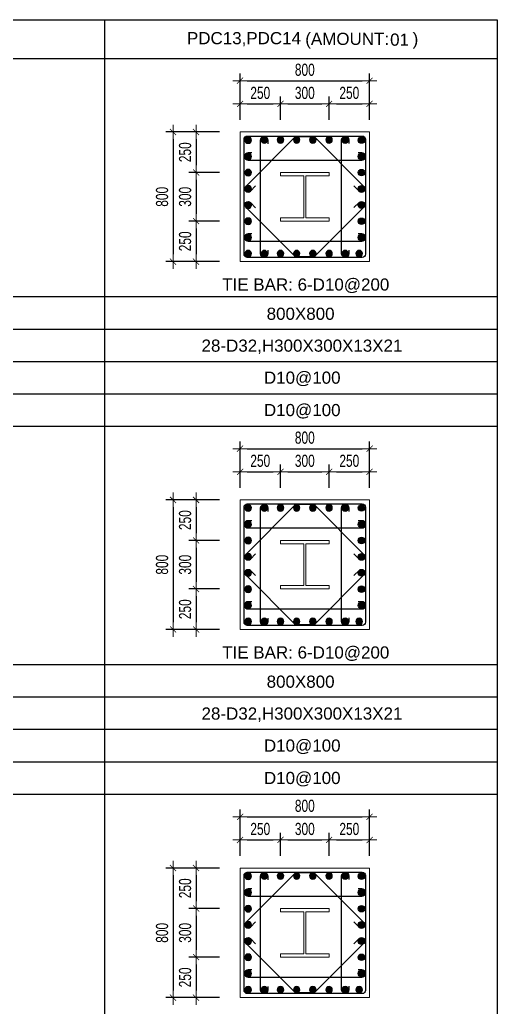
# Model space of a CAD drawing. Header units: millimetres. Extents: x 49323 to 538172, y -39336 to 181761.
# Drawn here: x 484012 to 486961, y 7806 to 13902 of the extents above; entities that cross this region are included whole.
import ezdxf
from ezdxf.enums import TextEntityAlignment as Align

# ---------------------------------------------------------------- set-up
doc = ezdxf.new("R2010")
doc.units = ezdxf.units.MM
doc.linetypes.add('CENTER2', pattern=[1.125, 0.75, -0.125, 0.125, -0.125])
doc.layers.get('Defpoints').update_dxf_attribs({"color": 151, "lineweight": 9})
for name, color, linetype in [('2', 2, 'Continuous'), ('CEN', 1, 'CENTER2'), ('STL', 3, 'Continuous'), ('TIT1', 3, 'Continuous')]:
    doc.layers.add(name, color=color, linetype=linetype)
doc.layers.add('NDC_S_CONTINUOUS', color=3, linetype='Continuous', lineweight=20)
doc.layers.add('NDC_S_DIM', color=1, linetype='Continuous', lineweight=15)
doc.styles.add('NDC_ARIAL', font='arial.ttf', dxfattribs={"width": 0.85})
doc.styles.add('NDC_DIM', font='', dxfattribs={"width": 0.75})
doc.styles.get('NDC_DIM').set_extended_font_data('Dotum')
doc.dimstyles.new('NDC_dim_30', dxfattribs={"dimscale": 30, "dimtxt": 2.5, "dimasz": 1.5, "dimexe": 1.5, "dimexo": 2.5, "dimgap": 1, "dimtad": 1, "dimdec": 0, "dimzin": 0, "dimdsep": 46, "dimtxsty": 'NDC_DIM', "dimblk": 'DIMMARK', "dimcen": 0.09, "dimdle": 1.2, "dimclrd": 1, "dimclre": 1, "dimclrt": 3, "dimadec": 0, "dimazin": 0, "dimtfac": 1, "dimtdec": 0, "dimtix": 1, "dimtofl": 0, "dimtmove": 0, "dimatfit": 3, "dimfxl": 8, "dimfxlon": 1, "dimtolj": 1, "dimtzin": 0, "dimarcsym": 0})

# ---------------------------------------------------------------- blocks, each defined once
blk = doc.blocks.new('DÁDAS')
at = {"layer": 'TIT1', "color": 2, "style": 'NDC_ARIAL'}
blk.add_text('(AMOUNT:     )', height=75, dxfattribs=at).set_placement((-42061.2, 55767.2), align=Align.MIDDLE)
blk = doc.blocks.new('8')
at = {"layer": '2'}
blk.add_hatch(color=256, dxfattribs=at).paths.add_polyline_path([(20, 0, 0.386127), (1.9, 19.9), (-1.9, 19.9, 0.386127), (-20, 0, 1)])
blk.add_circle((0, 0), 20, dxfattribs=at)
blk = doc.blocks.new('5')
at = {"layer": 'CEN', "rotation": 180}
blk.add_blockref('8', (0, 0), dxfattribs=at)
blk = doc.blocks.new('DIMMARK')
at = {"layer": 'NDC_S_DIM', "color": 1}
blk.add_line((-1.5, 0), (1, 0), dxfattribs=at)
at = {"layer": 'NDC_S_DIM', "color": 2, "const_width": 0.1}
blk.add_lwpolyline([(-0.42, -0.42), (0.42, 0.42)], dxfattribs=at)
blk = doc.blocks.new('*D1842')
at = {"layer": 'Defpoints', "color": 0, "ltscale": 40, "transparency": 16777216}
for p in [(486172.6, 8982), (485372.6, 8665.8), (486172.6, 8665.8)]:
    blk.add_point(p, dxfattribs=at)
at = {"layer": 'NDC_S_DIM', "color": 1, "lineweight": -2, "ltscale": 40, "transparency": 16777216}
for p, q in [((485372.6, 8742), (485372.6, 9027)), ((486172.6, 8742), (486172.6, 9027)), ((485417.6, 8982), (486127.6, 8982))]:
    blk.add_line(p, q, dxfattribs=at)
at = {"layer": 'NDC_S_DIM', "color": 1, "lineweight": -2, "ltscale": 40, "transparency": 16777216, "xscale": 45, "yscale": 45, "zscale": 45, "rotation": 180}
blk.add_blockref('DIMMARK', (485372.6, 8982), dxfattribs=at)
at = {"layer": 'NDC_S_DIM', "color": 1, "lineweight": -2, "ltscale": 40, "transparency": 16777216, "xscale": 45, "yscale": 45, "zscale": 45}
blk.add_blockref('DIMMARK', (486172.6, 8982), dxfattribs=at)
at = {"layer": 'NDC_S_DIM', "color": 3, "ltscale": 40, "transparency": 16777216, "insert": (485772.6, 9049.5), "char_height": 75, "attachment_point": 5, "style": 'NDC_DIM'}
blk.add_mtext('\\A1;800', dxfattribs=at)
blk = doc.blocks.new('*D1843')
at = {"layer": 'Defpoints', "color": 0, "ltscale": 40, "transparency": 16777216}
for p in [(485321.5, 8665.8), (484958.8, 7865.8), (485321.5, 7865.8)]:
    blk.add_point(p, dxfattribs=at)
at = {"layer": 'NDC_S_DIM', "color": 1, "lineweight": -2, "ltscale": 40, "transparency": 16777216}
for p, q in [((485198.8, 8665.8), (484913.8, 8665.8)), ((484958.8, 8620.8), (484958.8, 7910.8)), ((485198.8, 7865.8), (484913.8, 7865.8))]:
    blk.add_line(p, q, dxfattribs=at)
at = {"layer": 'NDC_S_DIM', "color": 1, "lineweight": -2, "ltscale": 40, "transparency": 16777216, "xscale": 45, "yscale": 45, "zscale": 45}
for p, rotation in [((484958.8, 8665.8), 90), ((484958.8, 7865.8), 270)]:
    blk.add_blockref('DIMMARK', p, dxfattribs=dict(at, rotation=rotation))
at = {"layer": 'NDC_S_DIM', "color": 3, "ltscale": 40, "transparency": 16777216, "insert": (484891.2, 8265.8), "char_height": 75, "attachment_point": 5, "rotation": 90, "style": 'NDC_DIM'}
blk.add_mtext('\\A1;800', dxfattribs=at)
blk = doc.blocks.new('*D1844')
at = {"layer": 'Defpoints', "color": 0, "ltscale": 40, "transparency": 16777216}
for p in [(485321.5, 8665.8), (485101, 8415.8), (485321.5, 8415.8)]:
    blk.add_point(p, dxfattribs=at)
at = {"layer": 'NDC_S_DIM', "color": 1, "lineweight": -2, "ltscale": 40, "transparency": 16777216}
for p, q in [((485246.5, 8665.8), (485056, 8665.8)), ((485101, 8620.8), (485101, 8460.8)), ((485246.5, 8415.8), (485056, 8415.8))]:
    blk.add_line(p, q, dxfattribs=at)
at = {"layer": 'NDC_S_DIM', "color": 1, "lineweight": -2, "ltscale": 40, "transparency": 16777216, "xscale": 45, "yscale": 45, "zscale": 45}
for p, rotation in [((485101, 8665.8), 90), ((485101, 8415.8), 270)]:
    blk.add_blockref('DIMMARK', p, dxfattribs=dict(at, rotation=rotation))
at = {"layer": 'NDC_S_DIM', "color": 3, "ltscale": 40, "transparency": 16777216, "insert": (485033.4, 8540.8), "char_height": 75, "attachment_point": 5, "rotation": 90, "style": 'NDC_DIM'}
blk.add_mtext('\\A1;250', dxfattribs=at)
blk = doc.blocks.new('*D1845')
at = {"layer": 'Defpoints', "color": 0, "ltscale": 40, "transparency": 16777216}
for p in [(485321.5, 8415.8), (485101, 8115.8), (485321.5, 8115.8)]:
    blk.add_point(p, dxfattribs=at)
at = {"layer": 'NDC_S_DIM', "color": 1, "lineweight": -2, "ltscale": 40, "transparency": 16777216}
for p, q in [((485246.5, 8415.8), (485056, 8415.8)), ((485101, 8370.8), (485101, 8160.8)), ((485246.5, 8115.8), (485056, 8115.8))]:
    blk.add_line(p, q, dxfattribs=at)
at = {"layer": 'NDC_S_DIM', "color": 1, "lineweight": -2, "ltscale": 40, "transparency": 16777216, "xscale": 45, "yscale": 45, "zscale": 45}
for p, rotation in [((485101, 8415.8), 90), ((485101, 8115.8), 270)]:
    blk.add_blockref('DIMMARK', p, dxfattribs=dict(at, rotation=rotation))
at = {"layer": 'NDC_S_DIM', "color": 3, "ltscale": 40, "transparency": 16777216, "insert": (485033.4, 8265.8), "char_height": 75, "attachment_point": 5, "rotation": 90, "style": 'NDC_DIM'}
blk.add_mtext('\\A1;300', dxfattribs=at)
blk = doc.blocks.new('*D1846')
at = {"layer": 'Defpoints', "color": 0, "ltscale": 40, "transparency": 16777216}
for p in [(485321.5, 8115.8), (485101, 7865.8), (485321.5, 7865.8)]:
    blk.add_point(p, dxfattribs=at)
at = {"layer": 'NDC_S_DIM', "color": 1, "lineweight": -2, "ltscale": 40, "transparency": 16777216}
for p, q in [((485246.5, 8115.8), (485056, 8115.8)), ((485101, 8070.8), (485101, 7910.8)), ((485246.5, 7865.8), (485056, 7865.8))]:
    blk.add_line(p, q, dxfattribs=at)
at = {"layer": 'NDC_S_DIM', "color": 1, "lineweight": -2, "ltscale": 40, "transparency": 16777216, "xscale": 45, "yscale": 45, "zscale": 45}
for p, rotation in [((485101, 8115.8), 90), ((485101, 7865.8), 270)]:
    blk.add_blockref('DIMMARK', p, dxfattribs=dict(at, rotation=rotation))
at = {"layer": 'NDC_S_DIM', "color": 3, "ltscale": 40, "transparency": 16777216, "insert": (485033.4, 7990.8), "char_height": 75, "attachment_point": 5, "rotation": 90, "style": 'NDC_DIM'}
blk.add_mtext('\\A1;250', dxfattribs=at)
blk = doc.blocks.new('*D1847')
at = {"layer": 'Defpoints', "color": 0, "ltscale": 40, "transparency": 16777216}
for p in [(485622.6, 8839.1), (485372.6, 8665.8), (485622.6, 8665.8)]:
    blk.add_point(p, dxfattribs=at)
at = {"layer": 'NDC_S_DIM', "color": 1, "lineweight": -2, "ltscale": 40, "transparency": 16777216}
for p, q in [((485372.6, 8740.8), (485372.6, 8884.1)), ((485417.6, 8839.1), (485577.6, 8839.1)), ((485622.6, 8740.8), (485622.6, 8884.1))]:
    blk.add_line(p, q, dxfattribs=at)
at = {"layer": 'NDC_S_DIM', "color": 1, "lineweight": -2, "ltscale": 40, "transparency": 16777216, "xscale": 45, "yscale": 45, "zscale": 45, "rotation": 180}
blk.add_blockref('DIMMARK', (485372.6, 8839.1), dxfattribs=at)
at = {"layer": 'NDC_S_DIM', "color": 1, "lineweight": -2, "ltscale": 40, "transparency": 16777216, "xscale": 45, "yscale": 45, "zscale": 45}
blk.add_blockref('DIMMARK', (485622.6, 8839.1), dxfattribs=at)
at = {"layer": 'NDC_S_DIM', "color": 3, "ltscale": 40, "transparency": 16777216, "insert": (485497.6, 8906.6), "char_height": 75, "attachment_point": 5, "style": 'NDC_DIM'}
blk.add_mtext('\\A1;250', dxfattribs=at)
blk = doc.blocks.new('*D1848')
at = {"layer": 'Defpoints', "color": 0, "ltscale": 40, "transparency": 16777216}
for p in [(485922.6, 8839.1), (485622.6, 8665.8), (485922.6, 8665.8)]:
    blk.add_point(p, dxfattribs=at)
at = {"layer": 'NDC_S_DIM', "color": 1, "lineweight": -2, "ltscale": 40, "transparency": 16777216}
for p, q in [((485622.6, 8740.8), (485622.6, 8884.1)), ((485667.6, 8839.1), (485877.6, 8839.1)), ((485922.6, 8740.8), (485922.6, 8884.1))]:
    blk.add_line(p, q, dxfattribs=at)
at = {"layer": 'NDC_S_DIM', "color": 1, "lineweight": -2, "ltscale": 40, "transparency": 16777216, "xscale": 45, "yscale": 45, "zscale": 45, "rotation": 180}
blk.add_blockref('DIMMARK', (485622.6, 8839.1), dxfattribs=at)
at = {"layer": 'NDC_S_DIM', "color": 1, "lineweight": -2, "ltscale": 40, "transparency": 16777216, "xscale": 45, "yscale": 45, "zscale": 45}
blk.add_blockref('DIMMARK', (485922.6, 8839.1), dxfattribs=at)
at = {"layer": 'NDC_S_DIM', "color": 3, "ltscale": 40, "transparency": 16777216, "insert": (485772.6, 8906.6), "char_height": 75, "attachment_point": 5, "style": 'NDC_DIM'}
blk.add_mtext('\\A1;300', dxfattribs=at)
blk = doc.blocks.new('*D1849')
at = {"layer": 'Defpoints', "color": 0, "ltscale": 40, "transparency": 16777216}
for p in [(486172.6, 8839.1), (485922.6, 8665.8), (486172.6, 8665.8)]:
    blk.add_point(p, dxfattribs=at)
at = {"layer": 'NDC_S_DIM', "color": 1, "lineweight": -2, "ltscale": 40, "transparency": 16777216}
for p, q in [((485922.6, 8740.8), (485922.6, 8884.1)), ((485967.6, 8839.1), (486127.6, 8839.1)), ((486172.6, 8740.8), (486172.6, 8884.1))]:
    blk.add_line(p, q, dxfattribs=at)
at = {"layer": 'NDC_S_DIM', "color": 1, "lineweight": -2, "ltscale": 40, "transparency": 16777216, "xscale": 45, "yscale": 45, "zscale": 45, "rotation": 180}
blk.add_blockref('DIMMARK', (485922.6, 8839.1), dxfattribs=at)
at = {"layer": 'NDC_S_DIM', "color": 1, "lineweight": -2, "ltscale": 40, "transparency": 16777216, "xscale": 45, "yscale": 45, "zscale": 45}
blk.add_blockref('DIMMARK', (486172.6, 8839.1), dxfattribs=at)
at = {"layer": 'NDC_S_DIM', "color": 3, "ltscale": 40, "transparency": 16777216, "insert": (486047.6, 8906.6), "char_height": 75, "attachment_point": 5, "style": 'NDC_DIM'}
blk.add_mtext('\\A1;250', dxfattribs=at)
blk = doc.blocks.new('*D1850')
at = {"layer": 'Defpoints', "color": 0, "ltscale": 40, "transparency": 16777216}
for p in [(486172.6, 11254.4), (485372.6, 10938.3), (486172.6, 10938.3)]:
    blk.add_point(p, dxfattribs=at)
at = {"layer": 'NDC_S_DIM', "color": 1, "lineweight": -2, "ltscale": 40, "transparency": 16777216}
for p, q in [((485372.6, 11014.4), (485372.6, 11299.4)), ((486172.6, 11014.4), (486172.6, 11299.4)), ((485417.6, 11254.4), (486127.6, 11254.4))]:
    blk.add_line(p, q, dxfattribs=at)
at = {"layer": 'NDC_S_DIM', "color": 1, "lineweight": -2, "ltscale": 40, "transparency": 16777216, "xscale": 45, "yscale": 45, "zscale": 45, "rotation": 180}
blk.add_blockref('DIMMARK', (485372.6, 11254.4), dxfattribs=at)
at = {"layer": 'NDC_S_DIM', "color": 1, "lineweight": -2, "ltscale": 40, "transparency": 16777216, "xscale": 45, "yscale": 45, "zscale": 45}
blk.add_blockref('DIMMARK', (486172.6, 11254.4), dxfattribs=at)
at = {"layer": 'NDC_S_DIM', "color": 3, "ltscale": 40, "transparency": 16777216, "insert": (485772.6, 11322), "char_height": 75, "attachment_point": 5, "style": 'NDC_DIM'}
blk.add_mtext('\\A1;800', dxfattribs=at)
blk = doc.blocks.new('*D1851')
at = {"layer": 'Defpoints', "color": 0, "ltscale": 40, "transparency": 16777216}
for p in [(485321.5, 10938.3), (484958.8, 10138.3), (485321.5, 10138.3)]:
    blk.add_point(p, dxfattribs=at)
at = {"layer": 'NDC_S_DIM', "color": 1, "lineweight": -2, "ltscale": 40, "transparency": 16777216}
for p, q in [((485198.8, 10938.3), (484913.8, 10938.3)), ((484958.8, 10893.3), (484958.8, 10183.3)), ((485198.8, 10138.3), (484913.8, 10138.3))]:
    blk.add_line(p, q, dxfattribs=at)
at = {"layer": 'NDC_S_DIM', "color": 1, "lineweight": -2, "ltscale": 40, "transparency": 16777216, "xscale": 45, "yscale": 45, "zscale": 45}
for p, rotation in [((484958.8, 10938.3), 90), ((484958.8, 10138.3), 270)]:
    blk.add_blockref('DIMMARK', p, dxfattribs=dict(at, rotation=rotation))
at = {"layer": 'NDC_S_DIM', "color": 3, "ltscale": 40, "transparency": 16777216, "insert": (484891.2, 10538.3), "char_height": 75, "attachment_point": 5, "rotation": 90, "style": 'NDC_DIM'}
blk.add_mtext('\\A1;800', dxfattribs=at)
blk = doc.blocks.new('*D1852')
at = {"layer": 'Defpoints', "color": 0, "ltscale": 40, "transparency": 16777216}
for p in [(485321.5, 10938.3), (485101, 10688.3), (485321.5, 10688.3)]:
    blk.add_point(p, dxfattribs=at)
at = {"layer": 'NDC_S_DIM', "color": 1, "lineweight": -2, "ltscale": 40, "transparency": 16777216}
for p, q in [((485246.5, 10938.3), (485056, 10938.3)), ((485101, 10893.3), (485101, 10733.3)), ((485246.5, 10688.3), (485056, 10688.3))]:
    blk.add_line(p, q, dxfattribs=at)
at = {"layer": 'NDC_S_DIM', "color": 1, "lineweight": -2, "ltscale": 40, "transparency": 16777216, "xscale": 45, "yscale": 45, "zscale": 45}
for p, rotation in [((485101, 10938.3), 90), ((485101, 10688.3), 270)]:
    blk.add_blockref('DIMMARK', p, dxfattribs=dict(at, rotation=rotation))
at = {"layer": 'NDC_S_DIM', "color": 3, "ltscale": 40, "transparency": 16777216, "insert": (485033.4, 10813.3), "char_height": 75, "attachment_point": 5, "rotation": 90, "style": 'NDC_DIM'}
blk.add_mtext('\\A1;250', dxfattribs=at)
blk = doc.blocks.new('*D1853')
at = {"layer": 'Defpoints', "color": 0, "ltscale": 40, "transparency": 16777216}
for p in [(485321.5, 10688.3), (485101, 10388.3), (485321.5, 10388.3)]:
    blk.add_point(p, dxfattribs=at)
at = {"layer": 'NDC_S_DIM', "color": 1, "lineweight": -2, "ltscale": 40, "transparency": 16777216}
for p, q in [((485246.5, 10688.3), (485056, 10688.3)), ((485101, 10643.3), (485101, 10433.3)), ((485246.5, 10388.3), (485056, 10388.3))]:
    blk.add_line(p, q, dxfattribs=at)
at = {"layer": 'NDC_S_DIM', "color": 1, "lineweight": -2, "ltscale": 40, "transparency": 16777216, "xscale": 45, "yscale": 45, "zscale": 45}
for p, rotation in [((485101, 10688.3), 90), ((485101, 10388.3), 270)]:
    blk.add_blockref('DIMMARK', p, dxfattribs=dict(at, rotation=rotation))
at = {"layer": 'NDC_S_DIM', "color": 3, "ltscale": 40, "transparency": 16777216, "insert": (485033.4, 10538.3), "char_height": 75, "attachment_point": 5, "rotation": 90, "style": 'NDC_DIM'}
blk.add_mtext('\\A1;300', dxfattribs=at)
blk = doc.blocks.new('*D1854')
at = {"layer": 'Defpoints', "color": 0, "ltscale": 40, "transparency": 16777216}
for p in [(485321.5, 10388.3), (485101, 10138.3), (485321.5, 10138.3)]:
    blk.add_point(p, dxfattribs=at)
at = {"layer": 'NDC_S_DIM', "color": 1, "lineweight": -2, "ltscale": 40, "transparency": 16777216}
for p, q in [((485246.5, 10388.3), (485056, 10388.3)), ((485101, 10343.3), (485101, 10183.3)), ((485246.5, 10138.3), (485056, 10138.3))]:
    blk.add_line(p, q, dxfattribs=at)
at = {"layer": 'NDC_S_DIM', "color": 1, "lineweight": -2, "ltscale": 40, "transparency": 16777216, "xscale": 45, "yscale": 45, "zscale": 45}
for p, rotation in [((485101, 10388.3), 90), ((485101, 10138.3), 270)]:
    blk.add_blockref('DIMMARK', p, dxfattribs=dict(at, rotation=rotation))
at = {"layer": 'NDC_S_DIM', "color": 3, "ltscale": 40, "transparency": 16777216, "insert": (485033.4, 10263.3), "char_height": 75, "attachment_point": 5, "rotation": 90, "style": 'NDC_DIM'}
blk.add_mtext('\\A1;250', dxfattribs=at)
blk = doc.blocks.new('*D1855')
at = {"layer": 'Defpoints', "color": 0, "ltscale": 40, "transparency": 16777216}
for p in [(485622.6, 11111.6), (485372.6, 10938.3), (485622.6, 10938.3)]:
    blk.add_point(p, dxfattribs=at)
at = {"layer": 'NDC_S_DIM', "color": 1, "lineweight": -2, "ltscale": 40, "transparency": 16777216}
for p, q in [((485372.6, 11013.3), (485372.6, 11156.6)), ((485622.6, 11013.3), (485622.6, 11156.6)), ((485417.6, 11111.6), (485577.6, 11111.6))]:
    blk.add_line(p, q, dxfattribs=at)
at = {"layer": 'NDC_S_DIM', "color": 1, "lineweight": -2, "ltscale": 40, "transparency": 16777216, "xscale": 45, "yscale": 45, "zscale": 45, "rotation": 180}
blk.add_blockref('DIMMARK', (485372.6, 11111.6), dxfattribs=at)
at = {"layer": 'NDC_S_DIM', "color": 1, "lineweight": -2, "ltscale": 40, "transparency": 16777216, "xscale": 45, "yscale": 45, "zscale": 45}
blk.add_blockref('DIMMARK', (485622.6, 11111.6), dxfattribs=at)
at = {"layer": 'NDC_S_DIM', "color": 3, "ltscale": 40, "transparency": 16777216, "insert": (485497.6, 11179.1), "char_height": 75, "attachment_point": 5, "style": 'NDC_DIM'}
blk.add_mtext('\\A1;250', dxfattribs=at)
blk = doc.blocks.new('*D1856')
at = {"layer": 'Defpoints', "color": 0, "ltscale": 40, "transparency": 16777216}
for p in [(485922.6, 11111.6), (485622.6, 10938.3), (485922.6, 10938.3)]:
    blk.add_point(p, dxfattribs=at)
at = {"layer": 'NDC_S_DIM', "color": 1, "lineweight": -2, "ltscale": 40, "transparency": 16777216}
for p, q in [((485622.6, 11013.3), (485622.6, 11156.6)), ((485922.6, 11013.3), (485922.6, 11156.6)), ((485667.6, 11111.6), (485877.6, 11111.6))]:
    blk.add_line(p, q, dxfattribs=at)
at = {"layer": 'NDC_S_DIM', "color": 1, "lineweight": -2, "ltscale": 40, "transparency": 16777216, "xscale": 45, "yscale": 45, "zscale": 45, "rotation": 180}
blk.add_blockref('DIMMARK', (485622.6, 11111.6), dxfattribs=at)
at = {"layer": 'NDC_S_DIM', "color": 1, "lineweight": -2, "ltscale": 40, "transparency": 16777216, "xscale": 45, "yscale": 45, "zscale": 45}
blk.add_blockref('DIMMARK', (485922.6, 11111.6), dxfattribs=at)
at = {"layer": 'NDC_S_DIM', "color": 3, "ltscale": 40, "transparency": 16777216, "insert": (485772.6, 11179.1), "char_height": 75, "attachment_point": 5, "style": 'NDC_DIM'}
blk.add_mtext('\\A1;300', dxfattribs=at)
blk = doc.blocks.new('*D1857')
at = {"layer": 'Defpoints', "color": 0, "ltscale": 40, "transparency": 16777216}
for p in [(486172.6, 11111.6), (485922.6, 10938.3), (486172.6, 10938.3)]:
    blk.add_point(p, dxfattribs=at)
at = {"layer": 'NDC_S_DIM', "color": 1, "lineweight": -2, "ltscale": 40, "transparency": 16777216}
for p, q in [((485922.6, 11013.3), (485922.6, 11156.6)), ((486172.6, 11013.3), (486172.6, 11156.6)), ((485967.6, 11111.6), (486127.6, 11111.6))]:
    blk.add_line(p, q, dxfattribs=at)
at = {"layer": 'NDC_S_DIM', "color": 1, "lineweight": -2, "ltscale": 40, "transparency": 16777216, "xscale": 45, "yscale": 45, "zscale": 45, "rotation": 180}
blk.add_blockref('DIMMARK', (485922.6, 11111.6), dxfattribs=at)
at = {"layer": 'NDC_S_DIM', "color": 1, "lineweight": -2, "ltscale": 40, "transparency": 16777216, "xscale": 45, "yscale": 45, "zscale": 45}
blk.add_blockref('DIMMARK', (486172.6, 11111.6), dxfattribs=at)
at = {"layer": 'NDC_S_DIM', "color": 3, "ltscale": 40, "transparency": 16777216, "insert": (486047.6, 11179.1), "char_height": 75, "attachment_point": 5, "style": 'NDC_DIM'}
blk.add_mtext('\\A1;250', dxfattribs=at)
blk = doc.blocks.new('*D1858')
at = {"layer": 'Defpoints', "color": 0, "ltscale": 40, "transparency": 16777216}
for p in [(486172.6, 13525.4), (485372.6, 13209.3), (486172.6, 13209.3)]:
    blk.add_point(p, dxfattribs=at)
at = {"layer": 'NDC_S_DIM', "color": 1, "lineweight": -2, "ltscale": 40, "transparency": 16777216}
for p, q in [((485372.6, 13285.4), (485372.6, 13570.4)), ((486172.6, 13285.4), (486172.6, 13570.4)), ((485417.6, 13525.4), (486127.6, 13525.4))]:
    blk.add_line(p, q, dxfattribs=at)
at = {"layer": 'NDC_S_DIM', "color": 1, "lineweight": -2, "ltscale": 40, "transparency": 16777216, "xscale": 45, "yscale": 45, "zscale": 45, "rotation": 180}
blk.add_blockref('DIMMARK', (485372.6, 13525.4), dxfattribs=at)
at = {"layer": 'NDC_S_DIM', "color": 1, "lineweight": -2, "ltscale": 40, "transparency": 16777216, "xscale": 45, "yscale": 45, "zscale": 45}
blk.add_blockref('DIMMARK', (486172.6, 13525.4), dxfattribs=at)
at = {"layer": 'NDC_S_DIM', "color": 3, "ltscale": 40, "transparency": 16777216, "insert": (485772.6, 13593), "char_height": 75, "attachment_point": 5, "style": 'NDC_DIM'}
blk.add_mtext('\\A1;800', dxfattribs=at)
blk = doc.blocks.new('*D1859')
at = {"layer": 'Defpoints', "color": 0, "ltscale": 40, "transparency": 16777216}
for p in [(485321.5, 13209.3), (484958.8, 12409.3), (485321.5, 12409.3)]:
    blk.add_point(p, dxfattribs=at)
at = {"layer": 'NDC_S_DIM', "color": 1, "lineweight": -2, "ltscale": 40, "transparency": 16777216}
for p, q in [((485198.8, 13209.3), (484913.8, 13209.3)), ((484958.8, 13164.3), (484958.8, 12454.3)), ((485198.8, 12409.3), (484913.8, 12409.3))]:
    blk.add_line(p, q, dxfattribs=at)
at = {"layer": 'NDC_S_DIM', "color": 1, "lineweight": -2, "ltscale": 40, "transparency": 16777216, "xscale": 45, "yscale": 45, "zscale": 45}
for p, rotation in [((484958.8, 13209.3), 90), ((484958.8, 12409.3), 270)]:
    blk.add_blockref('DIMMARK', p, dxfattribs=dict(at, rotation=rotation))
at = {"layer": 'NDC_S_DIM', "color": 3, "ltscale": 40, "transparency": 16777216, "insert": (484891.2, 12809.3), "char_height": 75, "attachment_point": 5, "rotation": 90, "style": 'NDC_DIM'}
blk.add_mtext('\\A1;800', dxfattribs=at)
blk = doc.blocks.new('*D1860')
at = {"layer": 'Defpoints', "color": 0, "ltscale": 40, "transparency": 16777216}
for p in [(485321.5, 13209.3), (485101, 12959.3), (485321.5, 12959.3)]:
    blk.add_point(p, dxfattribs=at)
at = {"layer": 'NDC_S_DIM', "color": 1, "lineweight": -2, "ltscale": 40, "transparency": 16777216}
for p, q in [((485246.5, 13209.3), (485056, 13209.3)), ((485101, 13164.3), (485101, 13004.3)), ((485246.5, 12959.3), (485056, 12959.3))]:
    blk.add_line(p, q, dxfattribs=at)
at = {"layer": 'NDC_S_DIM', "color": 1, "lineweight": -2, "ltscale": 40, "transparency": 16777216, "xscale": 45, "yscale": 45, "zscale": 45}
for p, rotation in [((485101, 13209.3), 90), ((485101, 12959.3), 270)]:
    blk.add_blockref('DIMMARK', p, dxfattribs=dict(at, rotation=rotation))
at = {"layer": 'NDC_S_DIM', "color": 3, "ltscale": 40, "transparency": 16777216, "insert": (485033.4, 13084.3), "char_height": 75, "attachment_point": 5, "rotation": 90, "style": 'NDC_DIM'}
blk.add_mtext('\\A1;250', dxfattribs=at)
blk = doc.blocks.new('*D1861')
at = {"layer": 'Defpoints', "color": 0, "ltscale": 40, "transparency": 16777216}
for p in [(485321.5, 12959.3), (485101, 12659.3), (485321.5, 12659.3)]:
    blk.add_point(p, dxfattribs=at)
at = {"layer": 'NDC_S_DIM', "color": 1, "lineweight": -2, "ltscale": 40, "transparency": 16777216}
for p, q in [((485246.5, 12959.3), (485056, 12959.3)), ((485101, 12914.3), (485101, 12704.3)), ((485246.5, 12659.3), (485056, 12659.3))]:
    blk.add_line(p, q, dxfattribs=at)
at = {"layer": 'NDC_S_DIM', "color": 1, "lineweight": -2, "ltscale": 40, "transparency": 16777216, "xscale": 45, "yscale": 45, "zscale": 45}
for p, rotation in [((485101, 12959.3), 90), ((485101, 12659.3), 270)]:
    blk.add_blockref('DIMMARK', p, dxfattribs=dict(at, rotation=rotation))
at = {"layer": 'NDC_S_DIM', "color": 3, "ltscale": 40, "transparency": 16777216, "insert": (485033.4, 12809.3), "char_height": 75, "attachment_point": 5, "rotation": 90, "style": 'NDC_DIM'}
blk.add_mtext('\\A1;300', dxfattribs=at)
blk = doc.blocks.new('*D1862')
at = {"layer": 'Defpoints', "color": 0, "ltscale": 40, "transparency": 16777216}
for p in [(485321.5, 12659.3), (485101, 12409.3), (485321.5, 12409.3)]:
    blk.add_point(p, dxfattribs=at)
at = {"layer": 'NDC_S_DIM', "color": 1, "lineweight": -2, "ltscale": 40, "transparency": 16777216}
for p, q in [((485246.5, 12659.3), (485056, 12659.3)), ((485101, 12614.3), (485101, 12454.3)), ((485246.5, 12409.3), (485056, 12409.3))]:
    blk.add_line(p, q, dxfattribs=at)
at = {"layer": 'NDC_S_DIM', "color": 1, "lineweight": -2, "ltscale": 40, "transparency": 16777216, "xscale": 45, "yscale": 45, "zscale": 45}
for p, rotation in [((485101, 12659.3), 90), ((485101, 12409.3), 270)]:
    blk.add_blockref('DIMMARK', p, dxfattribs=dict(at, rotation=rotation))
at = {"layer": 'NDC_S_DIM', "color": 3, "ltscale": 40, "transparency": 16777216, "insert": (485033.4, 12534.3), "char_height": 75, "attachment_point": 5, "rotation": 90, "style": 'NDC_DIM'}
blk.add_mtext('\\A1;250', dxfattribs=at)
blk = doc.blocks.new('*D1863')
at = {"layer": 'Defpoints', "color": 0, "ltscale": 40, "transparency": 16777216}
for p in [(485622.6, 13382.6), (485372.6, 13209.3), (485622.6, 13209.3)]:
    blk.add_point(p, dxfattribs=at)
at = {"layer": 'NDC_S_DIM', "color": 1, "lineweight": -2, "ltscale": 40, "transparency": 16777216}
for p, q in [((485372.6, 13284.3), (485372.6, 13427.6)), ((485622.6, 13284.3), (485622.6, 13427.6)), ((485417.6, 13382.6), (485577.6, 13382.6))]:
    blk.add_line(p, q, dxfattribs=at)
at = {"layer": 'NDC_S_DIM', "color": 1, "lineweight": -2, "ltscale": 40, "transparency": 16777216, "xscale": 45, "yscale": 45, "zscale": 45, "rotation": 180}
blk.add_blockref('DIMMARK', (485372.6, 13382.6), dxfattribs=at)
at = {"layer": 'NDC_S_DIM', "color": 1, "lineweight": -2, "ltscale": 40, "transparency": 16777216, "xscale": 45, "yscale": 45, "zscale": 45}
blk.add_blockref('DIMMARK', (485622.6, 13382.6), dxfattribs=at)
at = {"layer": 'NDC_S_DIM', "color": 3, "ltscale": 40, "transparency": 16777216, "insert": (485497.6, 13450.1), "char_height": 75, "attachment_point": 5, "style": 'NDC_DIM'}
blk.add_mtext('\\A1;250', dxfattribs=at)
blk = doc.blocks.new('*D1864')
at = {"layer": 'Defpoints', "color": 0, "ltscale": 40, "transparency": 16777216}
for p in [(485922.6, 13382.6), (485622.6, 13209.3), (485922.6, 13209.3)]:
    blk.add_point(p, dxfattribs=at)
at = {"layer": 'NDC_S_DIM', "color": 1, "lineweight": -2, "ltscale": 40, "transparency": 16777216}
for p, q in [((485622.6, 13284.3), (485622.6, 13427.6)), ((485922.6, 13284.3), (485922.6, 13427.6)), ((485667.6, 13382.6), (485877.6, 13382.6))]:
    blk.add_line(p, q, dxfattribs=at)
at = {"layer": 'NDC_S_DIM', "color": 1, "lineweight": -2, "ltscale": 40, "transparency": 16777216, "xscale": 45, "yscale": 45, "zscale": 45, "rotation": 180}
blk.add_blockref('DIMMARK', (485622.6, 13382.6), dxfattribs=at)
at = {"layer": 'NDC_S_DIM', "color": 1, "lineweight": -2, "ltscale": 40, "transparency": 16777216, "xscale": 45, "yscale": 45, "zscale": 45}
blk.add_blockref('DIMMARK', (485922.6, 13382.6), dxfattribs=at)
at = {"layer": 'NDC_S_DIM', "color": 3, "ltscale": 40, "transparency": 16777216, "insert": (485772.6, 13450.1), "char_height": 75, "attachment_point": 5, "style": 'NDC_DIM'}
blk.add_mtext('\\A1;300', dxfattribs=at)
blk = doc.blocks.new('*D1865')
at = {"layer": 'Defpoints', "color": 0, "ltscale": 40, "transparency": 16777216}
for p in [(486172.6, 13382.6), (485922.6, 13209.3), (486172.6, 13209.3)]:
    blk.add_point(p, dxfattribs=at)
at = {"layer": 'NDC_S_DIM', "color": 1, "lineweight": -2, "ltscale": 40, "transparency": 16777216}
for p, q in [((485922.6, 13284.3), (485922.6, 13427.6)), ((486172.6, 13284.3), (486172.6, 13427.6)), ((485967.6, 13382.6), (486127.6, 13382.6))]:
    blk.add_line(p, q, dxfattribs=at)
at = {"layer": 'NDC_S_DIM', "color": 1, "lineweight": -2, "ltscale": 40, "transparency": 16777216, "xscale": 45, "yscale": 45, "zscale": 45, "rotation": 180}
blk.add_blockref('DIMMARK', (485922.6, 13382.6), dxfattribs=at)
at = {"layer": 'NDC_S_DIM', "color": 1, "lineweight": -2, "ltscale": 40, "transparency": 16777216, "xscale": 45, "yscale": 45, "zscale": 45}
blk.add_blockref('DIMMARK', (486172.6, 13382.6), dxfattribs=at)
at = {"layer": 'NDC_S_DIM', "color": 3, "ltscale": 40, "transparency": 16777216, "insert": (486047.6, 13450.1), "char_height": 75, "attachment_point": 5, "style": 'NDC_DIM'}
blk.add_mtext('\\A1;250', dxfattribs=at)

msp = doc.modelspace()

# ---------------------------------------------------------------- linework, layer by layer
at = {"layer": '2', "lineweight": -2, "ltscale": 1000, "elevation": 0}
for points in [[(486147.6, 13164.3), (486147.6, 12454.3, -0.414214), (486127.6, 12434.3), (485417.6, 12434.3, -0.414214), (485397.6, 12454.3), (485397.6, 13164.3, -0.414214), (485417.6, 13184.3), (486127.6, 13184.3, -0.414214)], [(486147.6, 10893.3), (486147.6, 10183.3, -0.414214), (486127.6, 10163.3), (485417.6, 10163.3, -0.414214), (485397.6, 10183.3), (485397.6, 10893.3, -0.414214), (485417.6, 10913.3), (486127.6, 10913.3, -0.414214)], [(486147.6, 8620.8), (486147.6, 7910.8, -0.414214), (486127.6, 7890.8), (485417.6, 7890.8, -0.414214), (485397.6, 7910.8), (485397.6, 8620.8, -0.414214), (485417.6, 8640.8), (486127.6, 8640.8, -0.414214)]]:
    msp.add_lwpolyline(points, format="xyb", close=True, dxfattribs=at)
at = {"layer": '2', "elevation": 0}
for points in [[(486075.8, 12876.3), (486108.7, 12844.2, 1), (486137, 12872.4), (485836.6, 13174.4, 0.199554), (485822.4, 13180.3), (485722.4, 13180.3, 0.199755), (485708.2, 13174.4), (485408.2, 12872.4, 1), (485436.6, 12844.2), (485468.9, 12876.8)], [(485544.9, 12478.9), (485544.9, 12456.8, -1), (485499.9, 12456.8), (485499.9, 13158.8, -1), (485544.9, 13158.8), (485544.9, 13136.7)], [(486044.9, 12480.4), (486044.9, 12458.3, -1), (485999.9, 12458.3), (485999.9, 13160.3, -1), (486044.9, 13160.3), (486044.9, 13138.1)], [(485444.5, 13080.8), (485422.4, 13080.8, 1), (485422.4, 13035.8), (486124.4, 13035.8, 1), (486124.4, 13080.8), (486102.3, 13080.8)], [(486075.8, 12742.2), (486108.7, 12774.4, -1), (486137, 12746.2), (485836.6, 12444.2, -0.199554), (485822.4, 12438.3), (485722.4, 12438.3, -0.199755), (485708.2, 12444.2), (485408.2, 12746.2, -1), (485436.6, 12774.4), (485468.9, 12741.8)], [(485444.5, 12580.8), (485422.4, 12580.8, 1), (485422.4, 12535.8), (486124.4, 12535.8, 1), (486124.4, 12580.8), (486102.3, 12580.8)], [(486044.9, 10209.4), (486044.9, 10187.3, -1), (485999.9, 10187.3), (485999.9, 10889.3, -1), (486044.9, 10889.3), (486044.9, 10867.1)], [(486075.8, 10605.3), (486108.7, 10573.2, 1), (486137, 10601.4), (485836.6, 10903.4, 0.199554), (485822.4, 10909.3), (485722.4, 10909.3, 0.199755), (485708.2, 10903.4), (485408.2, 10601.4, 1), (485436.6, 10573.2), (485468.9, 10605.8)], [(485544.9, 10207.9), (485544.9, 10185.8, -1), (485499.9, 10185.8), (485499.9, 10887.8, -1), (485544.9, 10887.8), (485544.9, 10865.7)], [(485444.5, 10809.8), (485422.4, 10809.8, 1), (485422.4, 10764.8), (486124.4, 10764.8, 1), (486124.4, 10809.8), (486102.3, 10809.8)], [(486075.8, 10471.2), (486108.7, 10503.4, -1), (486137, 10475.2), (485836.6, 10173.2, -0.199554), (485822.4, 10167.3), (485722.4, 10167.3, -0.199755), (485708.2, 10173.2), (485408.2, 10475.2, -1), (485436.6, 10503.4), (485468.9, 10470.8)], [(485444.5, 10309.8), (485422.4, 10309.8, 1), (485422.4, 10264.8), (486124.4, 10264.8, 1), (486124.4, 10309.8), (486102.3, 10309.8)], [(486075.8, 8332.9), (486108.7, 8300.8, 1), (486137, 8329), (485836.6, 8630.9, 0.199554), (485822.4, 8636.8), (485722.4, 8636.8, 0.199755), (485708.2, 8630.9), (485408.2, 8329, 1), (485436.6, 8300.8), (485468.9, 8333.4)], [(485544.9, 7935.5), (485544.9, 7913.3, -1), (485499.9, 7913.3), (485499.9, 8615.3, -1), (485544.9, 8615.3), (485544.9, 8593.2)], [(486044.9, 7937), (486044.9, 7914.8, -1), (485999.9, 7914.8), (485999.9, 8616.8, -1), (486044.9, 8616.8), (486044.9, 8594.7)], [(485444.5, 8537.4), (485422.4, 8537.4, 1), (485422.4, 8492.4), (486124.4, 8492.4, 1), (486124.4, 8537.4), (486102.3, 8537.4)], [(486075.8, 8198.8), (486108.7, 8230.9, -1), (486137, 8202.7), (485836.6, 7900.7, -0.199554), (485822.4, 7894.8), (485722.4, 7894.8, -0.199755), (485708.2, 7900.7), (485408.2, 8202.7, -1), (485436.6, 8230.9), (485468.9, 8198.3)], [(485444.5, 8037.4), (485422.4, 8037.4, 1), (485422.4, 7992.4), (486124.4, 7992.4, 1), (486124.4, 8037.4), (486102.3, 8037.4)]]:
    msp.add_lwpolyline(points, format="xyb", dxfattribs=at)
at = {"layer": 'NDC_S_CONTINUOUS', "ltscale": 70, "elevation": 0}
for points in [[(486172.6, 13209.3), (486172.6, 12409.3), (485372.6, 12409.3), (485372.6, 13209.3), (486172.6, 13209.3)], [(486172.6, 10938.3), (486172.6, 10138.3), (485372.6, 10138.3), (485372.6, 10938.3), (486172.6, 10938.3)], [(486172.6, 8665.8), (486172.6, 7865.8), (485372.6, 7865.8), (485372.6, 8665.8), (486172.6, 8665.8)]]:
    msp.add_lwpolyline(points, dxfattribs=at)
at = {"layer": 'NDC_S_CONTINUOUS', "ltscale": 40, "elevation": 0}
for points in [[(485779.1, 12680.3), (485779.1, 12938.3), (485922.6, 12938.3), (485922.6, 12959.3), (485622.6, 12959.3), (485622.6, 12938.3), (485766.1, 12938.3), (485766.1, 12680.3), (485622.6, 12680.3), (485622.6, 12659.3), (485922.6, 12659.3), (485922.6, 12680.3)], [(485779.1, 10409.3), (485779.1, 10667.3), (485922.6, 10667.3), (485922.6, 10688.3), (485622.6, 10688.3), (485622.6, 10667.3), (485766.1, 10667.3), (485766.1, 10409.3), (485622.6, 10409.3), (485622.6, 10388.3), (485922.6, 10388.3), (485922.6, 10409.3)], [(485779.1, 8136.8), (485779.1, 8394.8), (485922.6, 8394.8), (485922.6, 8415.8), (485622.6, 8415.8), (485622.6, 8394.8), (485766.1, 8394.8), (485766.1, 8136.8), (485622.6, 8136.8), (485622.6, 8115.8), (485922.6, 8115.8), (485922.6, 8136.8)]]:
    msp.add_lwpolyline(points, close=True, dxfattribs=at)
at = {"layer": 'TIT1', "color": 2}
msp.add_line((480197.5, 13902.1), (486961.3, 13902.1), dxfattribs=at)
at = {"layer": 'TIT1'}
for p, q in [((484535.2, 13902.1), (484535.2, 4578.1)), ((484535.2, 13902.1), (484535.2, 4578.1)), ((486961.3, 13902.1), (486961.3, 4578.1)), ((486961.3, 13902.1), (486961.3, 4578.1)), ((480197.5, 13662.1), (486961.3, 13662.1)), ((484535.2, 11391), (480198, 11391)), ((486961.3, 11391), (484535.2, 11391)), ((486961.3, 9120), (480196.6, 9120))]:
    msp.add_line(p, q, dxfattribs=at)
at = {"layer": 'TIT1', "color": 8}
for p, q in [((484535.2, 12191), (480825.9, 12191)), ((486961.3, 12191), (484535.2, 12191)), ((484535.2, 11991), (480825.9, 11991)), ((486961.3, 11991), (484535.2, 11991)), ((484535.2, 11791), (480825.9, 11791)), ((486961.3, 11791), (484535.2, 11791)), ((484535.2, 11591), (480825.9, 11591)), ((486961.3, 11591), (484535.2, 11591)), ((484535.2, 9920), (480824.5, 9920)), ((486961.3, 9920), (484535.2, 9920)), ((484535.2, 9720), (480824.5, 9720)), ((486961.3, 9720), (484535.2, 9720)), ((484535.2, 9520), (480824.5, 9520)), ((486961.3, 9520), (484535.2, 9520)), ((484535.2, 9320), (480824.5, 9320)), ((486961.3, 9320), (484535.2, 9320))]:
    msp.add_line(p, q, dxfattribs=at)

# ---------------------------------------------------------------- block references
at = {"layer": 'NDC_S_DIM'}
msp.add_blockref('DÁDAS', (528185.8, -41992.3), dxfattribs=at)
at = {"layer": 'STL', "xscale": -1}
for p in [(485422.4, 13159.3), (485422.4, 13058.3), (485422.4, 12958.3), (485422.4, 12858.3), (485422.4, 12758.3), (485422.4, 12658.3), (485422.4, 12558.3), (485422.4, 12458.3), (485422.4, 10888.3), (485422.4, 10787.3), (485422.4, 10687.3), (485422.4, 10587.3), (485422.4, 10487.3), (485422.4, 10387.3), (485422.4, 10287.3), (485422.4, 10187.3), (485422.4, 8615.8), (485422.4, 8514.9), (485422.4, 8414.9), (485422.4, 8314.9), (485422.4, 8214.9), (485422.4, 8114.9), (485422.4, 8014.9), (485422.4, 7914.9)]:
    msp.add_blockref('5', p, dxfattribs=at)
at = {"layer": 'STL', "xscale": -1, "rotation": 270}
for p in [(485522.4, 13160.3), (485622.4, 13160.3), (485722.4, 13160.3), (485822.4, 13160.3), (485922.4, 13160.3), (486022.4, 13160.3), (485422.4, 12458.3), (485522.4, 12458.3), (485622.4, 12458.3), (485722.4, 12458.3), (485822.4, 12458.3), (485922.4, 12458.3), (486022.4, 12458.3), (486108.3, 12458.3), (485522.4, 10889.3), (485622.4, 10889.3), (485722.4, 10889.3), (485822.4, 10889.3), (485922.4, 10889.3), (486022.4, 10889.3), (485422.4, 10187.3), (485522.4, 10187.3), (485622.4, 10187.3), (485722.4, 10187.3), (485822.4, 10187.3), (485922.4, 10187.3), (486022.4, 10187.3), (486108.3, 10187.3), (485522.4, 8616.8), (485622.4, 8616.8), (485722.4, 8616.8), (485822.4, 8616.8), (485922.4, 8616.8), (486022.4, 8616.8), (485422.4, 7914.9), (485522.4, 7914.9), (485622.4, 7914.9), (485722.4, 7914.9), (485822.4, 7914.9), (485922.4, 7914.9), (486022.4, 7914.9), (486108.3, 7914.9)]:
    msp.add_blockref('5', p, dxfattribs=at)
at = {"layer": 'STL'}
for p in [(486122.8, 13159.3), (486122.8, 13058.3), (486122.8, 12958.3), (486122.8, 12858.3), (486122.8, 12758.3), (486122.8, 12658.3), (486122.8, 12558.3), (486122.8, 10888.3), (486122.8, 10787.3), (486122.8, 10687.3), (486122.8, 10587.3), (486122.8, 10487.3), (486122.8, 10387.3), (486122.8, 10287.3), (486122.8, 8615.8), (486122.8, 8514.9), (486122.8, 8414.9), (486122.8, 8314.9), (486122.8, 8214.9), (486122.8, 8114.9), (486122.8, 8014.9)]:
    msp.add_blockref('5', p, dxfattribs=at)

# ---------------------------------------------------------------- texts
at = {"layer": 'TIT1', "color": 2, "style": 'NDC_ARIAL'}
for s, p in [('PDC13,PDC14', (485397, 13782.1)), ('01', (486357.8, 13779.4))]:
    msp.add_text(s, height=75, dxfattribs=at).set_placement(p, align=Align.MIDDLE)
at = {"layer": 'TIT1', "style": 'NDC_ARIAL'}
for s, p in [('TIE BAR: 6-D10@200', (485778.5, 12262.2)), ('800X800', (485746.7, 12087.3)), ('28-D32,H300X300X13X21', (485755.2, 11884.1)), ('D10@100', (485756.8, 11687.3)), ('D10@100', (485756.8, 11487.3)), ('TIE BAR: 6-D10@200', (485778.5, 9991.2)), ('800X800', (485746.7, 9816.3)), ('28-D32,H300X300X13X21', (485755.2, 9613.1)), ('D10@100', (485756.8, 9416.3)), ('D10@100', (485756.8, 9216.3))]:
    msp.add_text(s, height=75, dxfattribs=at).set_placement(p, align=Align.MIDDLE)

# ---------------------------------------------------------------- dimensions: what is measured, and where the dimension line sits
at = {"layer": 'NDC_S_DIM', "ltscale": 40}
for base, p1, p2, picture, middle in [((486172.6, 13525.4), (485372.6, 13209.3), (486172.6, 13209.3), '*D1858', (485772.6, 13593)), ((485622.6, 13382.6), (485372.6, 13209.3), (485622.6, 13209.3), '*D1863', (485497.6, 13450.1)), ((485922.6, 13382.6), (485622.6, 13209.3), (485922.6, 13209.3), '*D1864', (485772.6, 13450.1)), ((486172.6, 13382.6), (485922.6, 13209.3), (486172.6, 13209.3), '*D1865', (486047.6, 13450.1)), ((486172.6, 11254.4), (485372.6, 10938.3), (486172.6, 10938.3), '*D1850', (485772.6, 11322)), ((485622.6, 11111.6), (485372.6, 10938.3), (485622.6, 10938.3), '*D1855', (485497.6, 11179.1)), ((485922.6, 11111.6), (485622.6, 10938.3), (485922.6, 10938.3), '*D1856', (485772.6, 11179.1)), ((486172.6, 11111.6), (485922.6, 10938.3), (486172.6, 10938.3), '*D1857', (486047.6, 11179.1)), ((486172.6, 8982), (485372.6, 8665.8), (486172.6, 8665.8), '*D1842', (485772.6, 9049.5)), ((485622.6, 8839.1), (485372.6, 8665.8), (485622.6, 8665.8), '*D1847', (485497.6, 8906.6)), ((485922.6, 8839.1), (485622.6, 8665.8), (485922.6, 8665.8), '*D1848', (485772.6, 8906.6)), ((486172.6, 8839.1), (485922.6, 8665.8), (486172.6, 8665.8), '*D1849', (486047.6, 8906.6))]:
    dim = msp.add_linear_dim(base=base, p1=p1, p2=p2, dimstyle='NDC_dim_30', dxfattribs=at)
    dim.commit()
    dim.dimension.update_dxf_attribs({"geometry": picture, "text_midpoint": middle})
for base, p1, p2, picture, middle in [((484958.8, 12409.3), (485321.5, 13209.3), (485321.5, 12409.3), '*D1859', (484891.2, 12809.3)), ((485101, 12959.3), (485321.5, 13209.3), (485321.5, 12959.3), '*D1860', (485033.4, 13084.3)), ((485101, 12659.3), (485321.5, 12959.3), (485321.5, 12659.3), '*D1861', (485033.4, 12809.3)), ((485101, 12409.3), (485321.5, 12659.3), (485321.5, 12409.3), '*D1862', (485033.4, 12534.3)), ((484958.8, 10138.3), (485321.5, 10938.3), (485321.5, 10138.3), '*D1851', (484891.2, 10538.3)), ((485101, 10688.3), (485321.5, 10938.3), (485321.5, 10688.3), '*D1852', (485033.4, 10813.3)), ((485101, 10388.3), (485321.5, 10688.3), (485321.5, 10388.3), '*D1853', (485033.4, 10538.3)), ((485101, 10138.3), (485321.5, 10388.3), (485321.5, 10138.3), '*D1854', (485033.4, 10263.3)), ((484958.8, 7865.8), (485321.5, 8665.8), (485321.5, 7865.8), '*D1843', (484891.2, 8265.8)), ((485101, 8415.8), (485321.5, 8665.8), (485321.5, 8415.8), '*D1844', (485033.4, 8540.8)), ((485101, 8115.8), (485321.5, 8415.8), (485321.5, 8115.8), '*D1845', (485033.4, 8265.8)), ((485101, 7865.8), (485321.5, 8115.8), (485321.5, 7865.8), '*D1846', (485033.4, 7990.8))]:
    dim = msp.add_linear_dim(base=base, p1=p1, p2=p2, angle=90, dimstyle='NDC_dim_30', dxfattribs=at)
    dim.commit()
    dim.dimension.update_dxf_attribs({"geometry": picture, "text_midpoint": middle})

doc.saveas('drawing.dxf')
